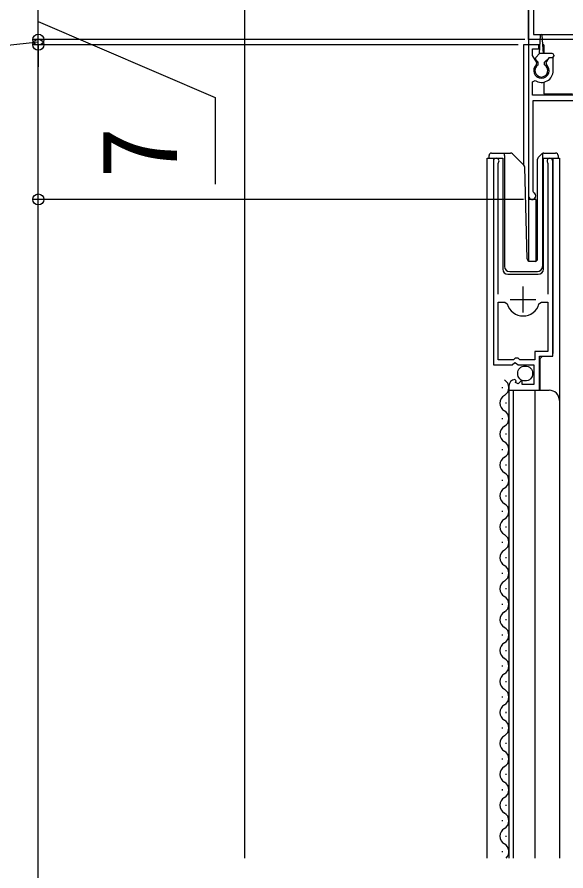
# Model space of a CAD drawing. Units: millimetres, scale not verified. Extents: x -875 to 875, y -1304 to 1296.
# Drawn here: x -674.1 to -567.8, y 276.7 to 442.3 of the extents above; entities that cross this region are included whole.
import ezdxf
from ezdxf.enums import TextEntityAlignment as Align

# ---------------------------------------------------------------- set-up
doc = ezdxf.new("R2010")
doc.units = ezdxf.units.MM
doc.header["$LTSCALE"] = 8
for name, color, linetype in [('0-2_YKK_11', 7, 'Continuous'), ('0-3_YKK_12', 2, 'Continuous'), ('0-4_YKK_13', 4, 'Continuous'), ('0-5_YKK_D', 6, 'Continuous')]:
    doc.layers.add(name, color=color, linetype=linetype)
doc.styles.add('ＭＳ ゴシック', font='')
doc.styles.get('ＭＳ ゴシック').set_extended_font_data('MS Gothic')

msp = doc.modelspace()

# ---------------------------------------------------------------- linework, layer by layer
at = {"layer": '0-2_YKK_11'}
for p, q in [((-576.049, 384.985), (-576.049, 389.985)), ((-578.549, 387.485), (-573.549, 387.485))]:
    msp.add_line(p, q, dxfattribs=at)
for points in [[(-574, 443.686), (-574, 438.886), (-564.5, 438.886), (-563.5, 439.886), (-558.5, 439.886), (-557.5, 438.886), (-544.5, 438.886), (-544.5, 450.886)], [(-501, 437.886), (-531.5, 437.886), (-531.5, 441.886), (-537.042, 441.886), (-537.225, 442.006), (-537.775, 442.006), (-537.958, 441.886), (-543.5, 441.886), (-543.5, 437.886), (-560.542, 437.886), (-560.725, 438.006), (-561.275, 438.006), (-561.458, 437.886), (-575, 437.886), (-575, 444.886)], [(-573.456, 433.041), (-573.388, 433.423), (-574.2, 434.83), (-574.2, 436.086), (-573, 436.086), (-573, 436.886), (-575, 436.886), (-575, 407.586)], [(-570.2, 431.886), (-570.2, 434.386), (-571.057, 434.386), (-571.613, 433.423), (-571.544, 433.041)], [(-564.399, 427.086), (-574.2, 427.086), (-574.2, 429.695), (-573.739, 429.947)], [(-573.95, 408.192), (-574.1, 408.452), (-574.1, 426.086), (-556, 426.086)], [(-581.799, 414.335), (-581.799, 374.785), (-578.168, 374.785), (-577.628, 375.238), (-577.299, 375.085), (-576.999, 374.785), (-573.999, 374.785), (-573.999, 370.985), (-576.199, 370.985), (-576.199, 371.619), (-576.446, 371.721), (-577.023, 371.144), (-577.491, 371.415), (-577.406, 371.733), (-577.617, 371.984)], [(-580.849, 388.485), (-580.849, 413.853), (-580.796, 414.023)], [(-578.799, 370.69), (-578.799, 369.885), (-572.899, 369.885), (-572.899, 376.485), (-570.299, 376.485), (-570.299, 414.335)], [(-571.302, 414.023), (-571.249, 413.853), (-571.249, 388.485)], [(-580.849, 375.785), (-580.849, 386.985), (-579.611, 386.985), (-579.13, 386.62)], [(-572.968, 386.62), (-572.487, 386.985), (-571.249, 386.985), (-571.249, 377.385), (-573.799, 377.385), (-573.799, 375.785), (-576.699, 375.785), (-576.999, 376.085), (-577.599, 376.085), (-577.899, 375.785), (-580.849, 375.785)]]:
    msp.add_lwpolyline(points, dxfattribs=at)
for centre, radius, start, end in [((-572.5, 431.886), 1.5, 129.59403, 50.40591), ((-572.5, 431.886), 2.3, 237.42101, 0.00001), ((-581.249, 414.335), 0.55, 325.43955, 179.99998), ((-570.849, 414.335), 0.55, 0.00002, 214.56068), ((-574.3, 407.586), 0.7, 180.00006, 60.00004), ((-576.049, 387.485), 3.2, 195.68061, 269.99999), ((-576.049, 387.485), 3.2, 270.00002, 344.3194), ((-577.499, 370.69), 1.3, 95.2159, 180.00002)]:
    msp.add_arc(centre, radius, start, end, dxfattribs=at)
at = {"layer": '0-3_YKK_12'}
for p, q in [((-630, 279.156), (-630, 553.512)), ((-575, 444.386), (-575, 436.886)), ((-576.001, 436.886), (-576.001, 413.637)), ((-572.781, 436.886), (-576.001, 436.886)), ((-575.001, 436.886), (-575.001, 394.947)), ((-572.001, 436.886), (-572.22, 436.886)), ((-572.001, 436.886), (-572.001, 435.186)), ((-572.001, 429.641), (-572.001, 427.386)), ((-572.001, 427.386), (-566.501, 427.386)), ((-582.999, 279.156), (-582.999, 414.887)), ((-582.999, 414.887), (-579.999, 414.887)), ((-582.999, 279.156), (-582.999, 414.887)), ((-581.799, 414.887), (-581.799, 385.285)), ((-579.999, 414.887), (-579.999, 393.387)), ((-572.099, 414.887), (-568.999, 414.887)), ((-572.099, 393.387), (-572.099, 414.887)), ((-570.299, 414.887), (-570.299, 376.988)), ((-568.999, 414.887), (-568.999, 367.698)), ((-573.601, 406.886), (-575.001, 406.886)), ((-573.601, 406.886), (-573.601, 394.893)), ((-568.999, 397.885), (-568.999, 279.156)), ((-578.999, 392.387), (-573.099, 392.387)), ((-578.799, 369.885), (-570.999, 369.885)), ((-578.799, 369.885), (-578.799, 279.156)), ((-578.799, 369.885), (-578.799, 279.156)), ((-577.999, 369.885), (-577.999, 279.156)), ((-577.999, 369.885), (-577.999, 279.156)), ((-573.799, 369.885), (-573.799, 279.156)), ((-573.799, 369.885), (-573.799, 279.156)), ((-568.999, 367.885), (-568.999, 279.156))]:
    msp.add_line(p, q, dxfattribs=at)
msp.add_lwpolyline([(-572.299, 376.485), (-572.799, 375.985), (-572.799, 369.885)], dxfattribs=at)
for centre, radius, start, end in [((-578.999, 393.387), 1, 180, 270), ((-573.099, 393.387), 1, 270, 0), ((-570.999, 367.885), 2, 0, 90)]:
    msp.add_arc(centre, radius, start, end, dxfattribs=at)
at = {"layer": '0-4_YKK_13'}
for p, q in [((-572.9, 435.186), (-572.65, 438.746)), ((-572.1, 435.186), (-572.351, 438.746)), ((-573.61, 434.397), (-572.9, 435.186)), ((-573.1, 433.486), (-573.599, 433.984)), ((-570.4, 435.186), (-572.9, 435.186)), ((-571.9, 433.486), (-571, 434.386)), ((-570.4, 434.386), (-571, 434.386)), ((-570.1, 434.886), (-570.1, 434.686)), ((-573.1, 432.982), (-573.1, 433.486)), ((-571.9, 432.982), (-571.9, 433.486)), ((-582.15, 415.887), (-579.65, 415.887)), ((-579.65, 415.887), (-578.457, 415.887)), ((-579.65, 415.387), (-579.65, 415.887)), ((-578.104, 415.74), (-575.875, 413.512)), ((-573.104, 415.033), (-572.396, 415.74)), ((-572.25, 415.594), (-572.25, 415.842)), ((-572.043, 415.887), (-569.75, 415.887)), ((-582.65, 414.887), (-582.65, 415.387)), ((-579.65, 415.387), (-579.65, 393.887)), ((-573.25, 395.37), (-573.25, 414.68)), ((-572.25, 415.18), (-572.25, 415.594)), ((-572.25, 393.886), (-572.25, 415.18)), ((-569.25, 415.387), (-569.25, 414.887)), ((-575.263, 395.374), (-575.729, 413.171)), ((-574.763, 394.887), (-573.733, 394.887)), ((-578.65, 392.887), (-573.285, 392.887)), ((-580.059, 370.284), (-580.059, 370.484)), ((-579.299, 367.284), (-579.299, 367.484)), ((-580.059, 364.284), (-580.059, 364.484)), ((-579.299, 361.284), (-579.299, 361.484)), ((-580.059, 358.284), (-580.059, 358.484)), ((-579.299, 355.284), (-579.299, 355.484)), ((-580.059, 352.284), (-580.059, 352.484)), ((-579.299, 349.284), (-579.299, 349.484)), ((-580.059, 346.284), (-580.059, 346.484)), ((-579.299, 343.284), (-579.299, 343.484)), ((-580.059, 340.284), (-580.059, 340.484)), ((-579.299, 337.284), (-579.299, 337.484)), ((-580.059, 334.284), (-580.059, 334.484)), ((-579.299, 331.284), (-579.299, 331.484)), ((-580.059, 328.284), (-580.059, 328.484)), ((-579.299, 325.284), (-579.299, 325.484)), ((-580.059, 322.284), (-580.059, 322.484)), ((-579.299, 319.284), (-579.299, 319.484)), ((-580.059, 316.284), (-580.059, 316.484)), ((-579.299, 313.284), (-579.299, 313.484)), ((-580.059, 310.284), (-580.059, 310.484)), ((-579.299, 307.284), (-579.299, 307.484)), ((-580.059, 304.284), (-580.059, 304.484)), ((-579.299, 301.284), (-579.299, 301.484)), ((-580.059, 298.284), (-580.059, 298.484)), ((-579.299, 295.284), (-579.299, 295.484)), ((-580.059, 292.284), (-580.059, 292.484)), ((-579.299, 289.284), (-579.299, 289.484)), ((-580.059, 286.284), (-580.059, 286.484)), ((-579.299, 283.284), (-579.299, 283.484)), ((-580.059, 280.284), (-580.059, 280.484))]:
    msp.add_line(p, q, dxfattribs=at)
msp.add_lwpolyline([(-572.396, 415.74), (-572.38, 415.756), (-572.363, 415.771), (-572.346, 415.785), (-572.328, 415.798), (-572.309, 415.81), (-572.29, 415.822), (-572.27, 415.832), (-572.25, 415.842)], dxfattribs=at)
msp.add_circle((-575.649, 373.135), 1.45, dxfattribs=at)
for centre, radius, start, end in [((-572.5, 438.736), 0.15, 4.02199, 175.97804), ((-573.387, 434.196), 0.3, 138.01099, 225.00089), ((-570.4, 434.886), 0.3, 0, 90), ((-570.4, 434.686), 0.3, 270, 0), ((-572.5, 431.886), 1.25, 118.68621, 61.31597), ((-582.15, 415.387), 0.5, 90, 180), ((-578.457, 415.387), 0.5, 45, 90), ((-572.043, 415.387), 0.5, 90, 114.4698), ((-569.75, 415.387), 0.5, 0, 90), ((-572.75, 414.68), 0.5, 135, 180), ((-576.229, 413.158), 0.5, 1.5, 45), ((-574.763, 395.387), 0.5, 181.5, 270), ((-573.75, 395.37), 0.5, 272, 0), ((-578.65, 393.887), 1, 180, 270), ((-573.285, 393.887), 1, 270, 358), ((-580.517, 370.384), 1.718, 299.1992, 60.80046), ((-578.841, 367.384), 1.718, 119.19047, 240.8092), ((-580.517, 364.384), 1.718, 299.1992, 60.80046), ((-578.841, 361.384), 1.718, 119.19047, 240.8092), ((-580.517, 358.384), 1.718, 299.1992, 60.80046), ((-578.841, 355.384), 1.718, 119.19047, 240.8092), ((-580.518, 352.384), 1.718, 299.1992, 60.80046), ((-578.841, 349.384), 1.718, 119.19047, 240.8092), ((-580.518, 346.384), 1.718, 299.1992, 60.80046), ((-578.841, 343.384), 1.718, 119.19047, 240.8092), ((-580.518, 340.384), 1.718, 299.1992, 60.80046), ((-578.841, 337.384), 1.718, 119.19047, 240.8092), ((-580.518, 334.384), 1.718, 299.1992, 60.80046), ((-578.841, 331.384), 1.718, 119.19047, 240.8092), ((-580.518, 328.384), 1.718, 299.1992, 60.80046), ((-578.841, 325.384), 1.718, 119.19047, 240.8092), ((-580.518, 322.384), 1.718, 299.1992, 60.80046), ((-578.841, 319.384), 1.718, 119.19047, 240.8092), ((-580.518, 316.384), 1.718, 299.1992, 60.80046), ((-578.841, 313.384), 1.718, 119.19047, 240.8092), ((-580.518, 310.384), 1.718, 299.1992, 60.80046), ((-578.841, 307.384), 1.718, 119.19047, 240.8092), ((-580.518, 304.384), 1.718, 299.1992, 60.80046), ((-578.841, 301.384), 1.718, 119.19047, 240.8092), ((-580.518, 298.384), 1.718, 299.1992, 60.80046), ((-578.841, 295.384), 1.718, 119.19047, 240.8092), ((-580.518, 292.384), 1.718, 299.1992, 60.80046), ((-578.841, 289.384), 1.718, 119.19047, 240.8092), ((-580.518, 286.384), 1.718, 299.1992, 60.80046), ((-578.841, 283.384), 1.718, 119.19047, 240.8092), ((-580.518, 280.384), 1.718, 314.36123, 60.80046)]:
    msp.add_arc(centre, radius, start, end, dxfattribs=at)
at = {"layer": '0-5_YKK_D'}
for p, q in [((-670, 437.886), (-670, 444.886)), ((-670, 437.886), (-670, 442.186)), ((-575.7, 437.886), (-671, 437.886)), ((-575.7, 437.886), (-671, 437.886)), ((-670, 436.886), (-670, 437.886)), ((-670, 436.886), (-670, 437.886)), ((-577.001, 436.886), (-671, 436.886)), ((-577.001, 436.886), (-671, 436.886)), ((-670, 406.886), (-670, 436.886)), ((-670, 436.886), (-670, 432.586)), ((-576.001, 406.886), (-671, 406.886)), ((-576.001, 406.886), (-671, 406.886)), ((-670, 74.886), (-670, 406.886))]:
    msp.add_line(p, q, dxfattribs=at)
for points in [[(-670, 441.386), (-635.735, 426.673), (-635.735, 409.878)], [(-670, 437.386), (-710, 432.996), (-710, 420.973)]]:
    msp.add_lwpolyline(points, dxfattribs=at)
for centre in [(-670, 437.886), (-670, 437.886), (-670, 436.886), (-670, 436.886), (-670, 406.886), (-670, 406.886)]:
    msp.add_circle(centre, 1.075, dxfattribs=at)

# ---------------------------------------------------------------- texts
at = {"layer": '0-5_YKK_D', "style": 'ＭＳ ゴシック'}
msp.add_text('7', height=14.66, rotation=90, dxfattribs=at).set_placement((-638.735, 410.946), align=Align.BOTTOM_LEFT)

doc.saveas('drawing.dxf')
